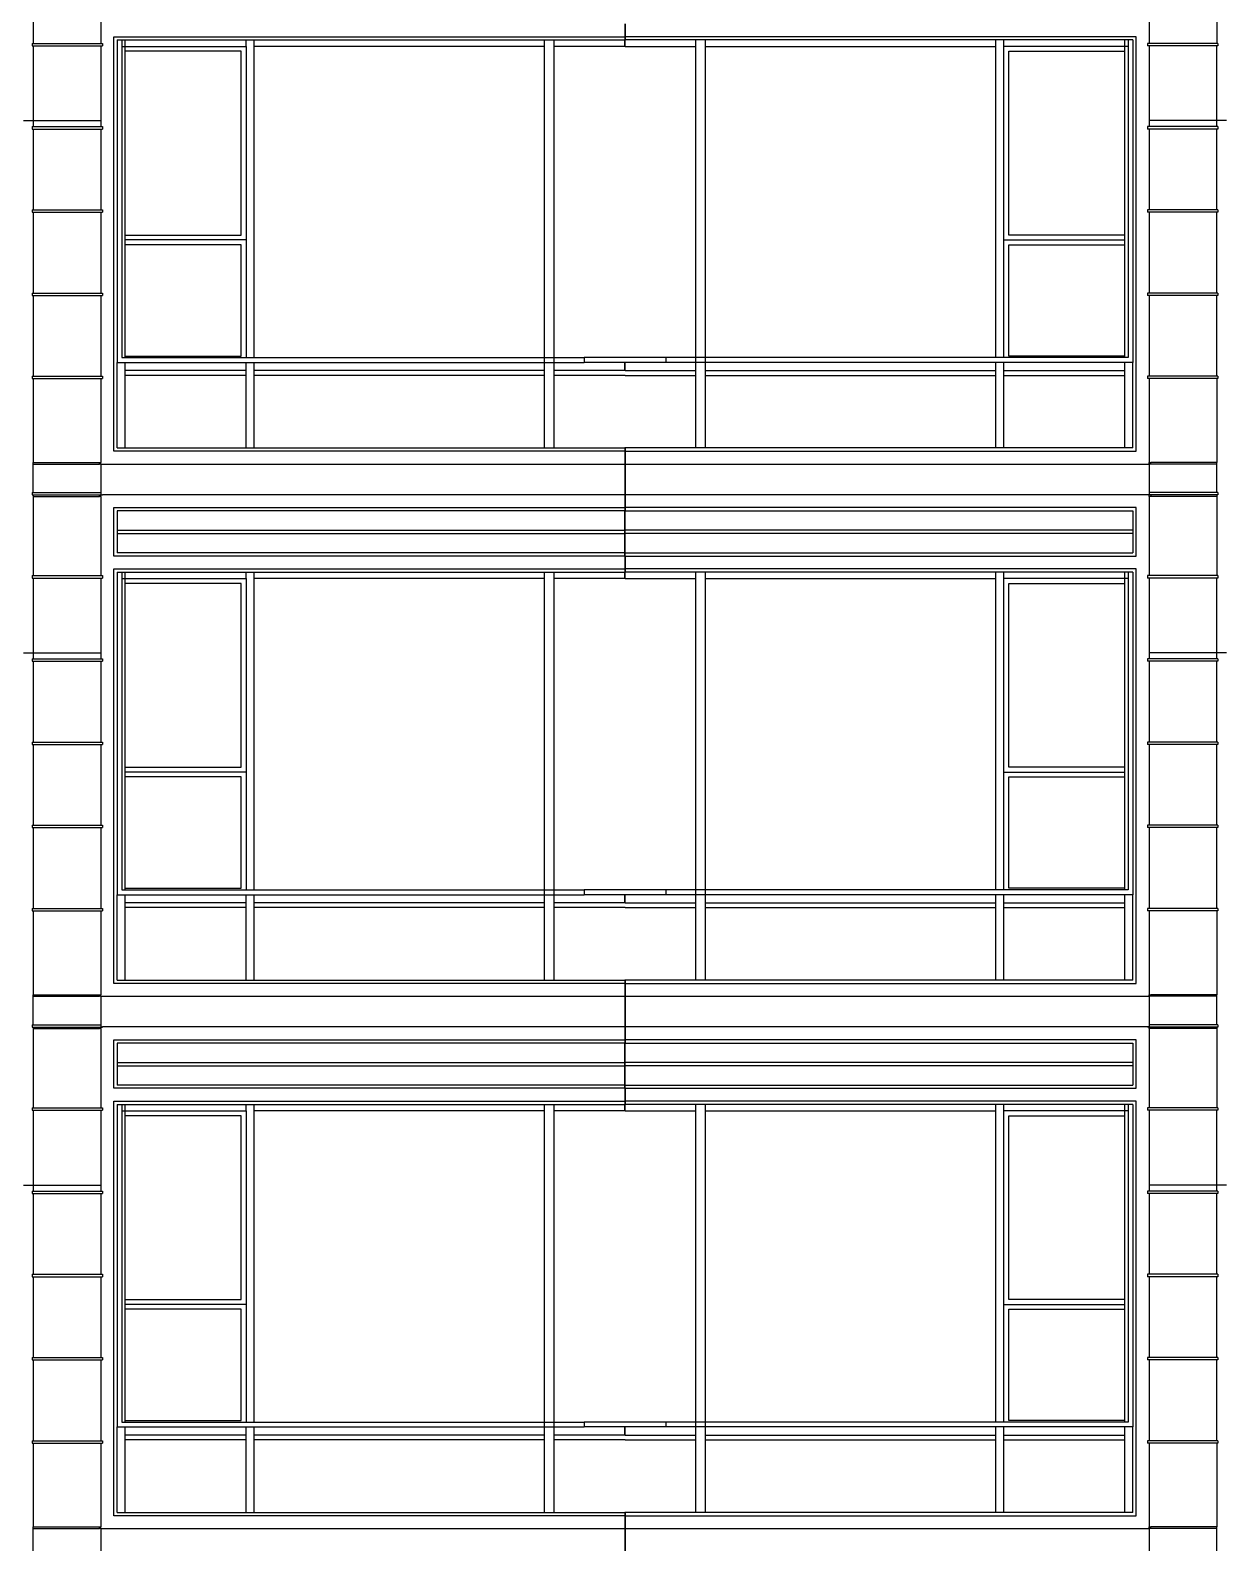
# Model space of a CAD drawing. Extents: x -311 to 61613, y 0 to 58400.
# Drawn here: x 27061 to 34451, y 13412 to 22790 of the extents above; entities that cross this region are included whole.
import ezdxf

# ---------------------------------------------------------------- set-up
doc = ezdxf.new("R2010")
doc.units = 0
doc.header["$LTSCALE"] = 1000
doc.header["$MEASUREMENT"] = 0
doc.layers.add('AD-AREA-OUTL', color=31, linetype='Continuous')

msp = doc.modelspace()

# ---------------------------------------------------------------- linework, layer by layer
at = {"layer": 'AD-AREA-OUTL', "color": 252}
for p, q in [((27079.9, 23200.1), (27079.9, 22708.4)), ((27499.7, 23200.1), (27499.7, 22708.4)), ((33999.7, 23200.1), (33999.7, 22708.4)), ((34419.8, 23200.1), (34419.8, 22708.4)), ((30749.5, 22830.1), (30749.5, 22750.1)), ((30749.9, 22830.1), (30749.9, 22750.1)), ((27072.2, 22708.4), (27079.9, 22708.4)), ((27072.2, 22708.4), (27072.2, 22693.4)), ((27079.9, 22708.4), (27499.7, 22708.4)), ((27499.7, 22708.4), (27510, 22708.4)), ((27510, 22708.4), (27510, 22693.4)), ((27579.8, 22750.1), (30749.5, 22750.1)), ((27579.8, 20180.1), (27579.8, 22750.1)), ((27599.9, 22730.1), (27629.9, 22730.1)), ((27599.9, 22730.1), (27599.9, 20730)), ((27629.9, 22730.1), (27649.7, 22730.1)), ((27629.9, 22730.1), (27629.9, 22690)), ((27649.7, 22730.1), (28399.7, 22730.1)), ((27649.7, 22690), (27649.7, 22730.1)), ((28399.7, 22730.1), (28449.8, 22730.1)), ((28399.7, 22690), (28399.7, 22730.1)), ((28449.8, 22730.1), (30249.6, 22730.1)), ((28449.8, 22690), (28449.8, 22730.1)), ((30249.6, 22730.1), (30310, 22730.1)), ((30249.6, 22690), (30249.6, 22730.1)), ((30310, 22730.1), (30749.5, 22730.1)), ((30310, 22690), (30310, 22730.1)), ((30749.9, 22750.1), (30749.5, 22750.1)), ((30749.5, 22750.1), (30749.5, 22730.1)), ((30749.9, 22730.1), (30749.5, 22730.1)), ((30749.5, 22700.1), (30749.5, 22730.1)), ((30749.5, 22690), (30749.5, 22700.1)), ((30749.9, 22700.1), (30749.5, 22700.1)), ((33919.9, 22750.1), (30749.9, 22750.1)), ((30749.9, 22750.1), (30749.9, 22730.1)), ((31189.8, 22730.1), (30749.9, 22730.1)), ((30749.9, 22730.1), (30749.9, 22730.1)), ((30749.9, 22700.1), (30749.9, 22730.1)), ((30749.9, 22690), (30749.9, 22700.1)), ((30749.9, 22700.1), (30749.9, 22700.1)), ((31249.8, 22730.1), (31189.8, 22730.1)), ((31189.8, 22690), (31189.8, 22730.1)), ((33049.6, 22730.1), (31249.8, 22730.1)), ((31249.8, 22690), (31249.8, 22730.1)), ((33099.7, 22730.1), (33049.6, 22730.1)), ((33049.6, 22690), (33049.6, 22730.1)), ((33849.7, 22730.1), (33099.7, 22730.1)), ((33099.7, 22690), (33099.7, 22730.1)), ((33869.8, 22730.1), (33849.7, 22730.1)), ((33849.7, 22690), (33849.7, 22730.1)), ((33899.8, 22730.1), (33869.8, 22730.1)), ((33869.8, 22730.1), (33869.8, 22690)), ((33899.8, 22730.1), (33899.8, 20730)), ((33919.9, 20180.1), (33919.9, 22750.1)), ((33999.7, 22708.4), (33989.8, 22708.4)), ((33989.8, 22708.4), (33989.8, 22693.4)), ((34419.8, 22708.4), (33999.7, 22708.4)), ((34427.2, 22708.4), (34419.8, 22708.4)), ((34427.2, 22708.4), (34427.2, 22693.4)), ((27072.2, 22693.4), (27079.9, 22693.4)), ((27079.9, 22693.4), (27499.7, 22693.4)), ((27079.9, 22693.4), (27079.9, 22230.1)), ((27499.7, 22693.4), (27510, 22693.4)), ((27499.7, 22693.4), (27499.7, 22230.1)), ((27629.9, 22690), (27649.7, 22690)), ((27629.9, 22690), (27629.9, 20760.1)), ((27649.7, 22660.1), (27649.7, 22690)), ((27649.7, 22690), (28399.7, 22690)), ((27649.7, 21520.1), (27649.7, 22660.1)), ((28369.7, 22660.1), (27649.7, 22660.1)), ((28369.7, 21520.1), (28369.7, 22660.1)), ((28399.7, 22690), (28399.7, 21490.1)), ((28449.8, 20760.1), (28449.8, 22690)), ((30249.6, 22690), (28449.8, 22690)), ((30249.6, 20760.1), (30249.6, 22690)), ((30310, 20760.1), (30310, 22690)), ((30749.5, 22690), (30310, 22690)), ((30749.9, 22690), (31189.8, 22690)), ((31189.8, 20760.1), (31189.8, 22690)), ((31249.8, 20760.1), (31249.8, 22690)), ((31249.8, 22690), (33049.6, 22690)), ((33049.6, 20760.1), (33049.6, 22690)), ((33099.7, 21490.1), (33099.7, 22690)), ((33849.7, 22690), (33099.7, 22690)), ((33129.7, 22660.1), (33849.7, 22660.1)), ((33129.7, 21520.1), (33129.7, 22660.1)), ((33849.7, 22660.1), (33849.7, 22690)), ((33869.8, 22690), (33849.7, 22690)), ((33849.7, 21520.1), (33849.7, 22660.1)), ((33869.8, 22690), (33869.8, 20760.1)), ((33999.7, 22693.4), (33989.8, 22693.4)), ((34419.8, 22693.4), (33999.7, 22693.4)), ((33999.7, 22693.4), (33999.7, 22230.1)), ((34427.2, 22693.4), (34419.8, 22693.4)), ((34419.8, 22230.1), (34419.8, 22693.4)), ((27019.9, 22230.1), (27079.9, 22230.1)), ((27079.9, 22230.1), (27079.9, 22192.6)), ((27079.9, 22230.1), (27499.7, 22230.1)), ((27499.7, 22230.1), (27499.7, 22192.6)), ((33999.7, 22230.1), (33999.7, 22192.6)), ((34419.8, 22230.1), (33999.7, 22230.1)), ((34479.8, 22230.1), (34419.8, 22230.1)), ((34419.8, 22192.6), (34419.8, 22230.1)), ((27072.2, 22192.6), (27079.9, 22192.6)), ((27072.2, 22192.6), (27072.2, 22177.6)), ((27072.2, 22177.6), (27079.9, 22177.6)), ((27079.9, 22192.6), (27499.7, 22192.6)), ((27079.9, 22177.6), (27499.7, 22177.6)), ((27079.9, 22177.6), (27079.9, 21676.7)), ((27499.7, 22192.6), (27510, 22192.6)), ((27499.7, 22177.6), (27510, 22177.6)), ((27499.7, 22177.6), (27499.7, 21676.7)), ((27510, 22192.6), (27510, 22177.6)), ((33999.7, 22192.6), (33989.8, 22192.6)), ((33989.8, 22192.6), (33989.8, 22177.6)), ((33999.7, 22177.6), (33989.8, 22177.6)), ((34419.8, 22192.6), (33999.7, 22192.6)), ((34419.8, 22177.6), (33999.7, 22177.6)), ((33999.7, 22177.6), (33999.7, 21676.7)), ((34427.2, 22192.6), (34419.8, 22192.6)), ((34427.2, 22177.6), (34419.8, 22177.6)), ((34419.8, 21676.7), (34419.8, 22177.6)), ((34427.2, 22192.6), (34427.2, 22177.6)), ((27072.2, 21676.7), (27079.9, 21676.7)), ((27072.2, 21676.7), (27072.2, 21661.7)), ((27079.9, 21676.7), (27499.7, 21676.7)), ((27499.7, 21676.7), (27510, 21676.7)), ((27510, 21676.7), (27510, 21661.7)), ((33999.7, 21676.7), (33989.8, 21676.7)), ((33989.8, 21676.7), (33989.8, 21661.7)), ((34419.8, 21676.7), (33999.7, 21676.7)), ((34427.2, 21676.7), (34419.8, 21676.7)), ((34427.2, 21676.7), (34427.2, 21661.7)), ((27072.2, 21661.7), (27079.9, 21661.7)), ((27079.9, 21661.7), (27499.7, 21661.7)), ((27079.9, 21661.7), (27079.9, 21160.9)), ((27499.7, 21661.7), (27510, 21661.7)), ((27499.7, 21661.7), (27499.7, 21160.9)), ((33999.7, 21661.7), (33989.8, 21661.7)), ((34419.8, 21661.7), (33999.7, 21661.7)), ((33999.7, 21661.7), (33999.7, 21160.9)), ((34427.2, 21661.7), (34419.8, 21661.7)), ((34419.8, 21160.9), (34419.8, 21661.7)), ((27649.7, 21490.1), (27649.7, 21520.1)), ((27649.7, 21520.1), (28369.7, 21520.1)), ((27649.7, 21460.1), (27649.7, 21490.1)), ((28399.7, 21490.1), (27649.7, 21490.1)), ((28399.7, 21490.1), (28399.7, 20760.1)), ((33099.7, 20760.1), (33099.7, 21490.1)), ((33099.7, 21490.1), (33849.7, 21490.1)), ((33849.7, 21520.1), (33129.7, 21520.1)), ((33849.7, 21490.1), (33849.7, 21520.1)), ((33849.7, 21460.1), (33849.7, 21490.1)), ((27649.7, 20770.1), (27649.7, 21460.1)), ((28369.7, 21460.1), (27649.7, 21460.1)), ((28369.7, 20770.1), (28369.7, 21460.1)), ((33129.7, 21460.1), (33849.7, 21460.1)), ((33129.7, 20770.1), (33129.7, 21460.1)), ((33849.7, 20770.1), (33849.7, 21460.1)), ((27072.2, 21160.9), (27079.9, 21160.9)), ((27072.2, 21160.9), (27072.2, 21145.9)), ((27072.2, 21145.9), (27079.9, 21145.9)), ((27079.9, 21160.9), (27499.7, 21160.9)), ((27079.9, 21145.9), (27499.7, 21145.9)), ((27079.9, 21145.9), (27079.9, 20645.1)), ((27499.7, 21160.9), (27510, 21160.9)), ((27499.7, 21145.9), (27510, 21145.9)), ((27499.7, 21145.9), (27499.7, 20645.1)), ((27510, 21160.9), (27510, 21145.9)), ((33999.7, 21160.9), (33989.8, 21160.9)), ((33989.8, 21160.9), (33989.8, 21145.9)), ((33999.7, 21145.9), (33989.8, 21145.9)), ((34419.8, 21160.9), (33999.7, 21160.9)), ((34419.8, 21145.9), (33999.7, 21145.9)), ((33999.7, 21145.9), (33999.7, 20645.1)), ((34427.2, 21160.9), (34419.8, 21160.9)), ((34427.2, 21145.9), (34419.8, 21145.9)), ((34419.8, 20645.1), (34419.8, 21145.9)), ((34427.2, 21160.9), (34427.2, 21145.9)), ((27599.9, 20730), (27649.7, 20730)), ((27599.9, 20200.1), (27599.9, 20730)), ((27629.9, 20760.1), (27649.7, 20760.1)), ((27649.7, 20760.1), (27649.7, 20770.1)), ((27649.7, 20770.1), (28369.7, 20770.1)), ((27649.7, 20760.1), (28399.7, 20760.1)), ((27649.7, 20680.1), (27649.7, 20730)), ((27649.7, 20730), (28399.7, 20730)), ((28399.7, 20760.1), (28449.8, 20760.1)), ((28399.7, 20730), (28449.8, 20730)), ((28399.7, 20680.1), (28399.7, 20730)), ((28449.8, 20760.1), (30249.6, 20760.1)), ((28449.8, 20730), (30249.6, 20730)), ((28449.8, 20680.1), (28449.8, 20730)), ((30249.6, 20760.1), (30310, 20760.1)), ((30249.6, 20730), (30249.6, 20760.1)), ((30249.6, 20730), (30310, 20730)), ((30249.6, 20680.1), (30249.6, 20730)), ((30310, 20760.1), (30495.5, 20760.1)), ((30310, 20730), (30310, 20760.1)), ((30310, 20730), (30495.5, 20730)), ((30310, 20680.1), (30310, 20730)), ((30749.9, 20760.1), (30495.5, 20760.1)), ((30495.5, 20760.1), (30495.5, 20730)), ((30749.5, 20730), (30495.5, 20730)), ((30749.5, 20730), (30749.9, 20730)), ((30749.5, 20680.1), (30749.5, 20730)), ((31003.9, 20760.1), (30749.9, 20760.1)), ((31003.9, 20730), (30749.9, 20730)), ((30749.9, 20730), (30749.9, 20730)), ((30749.9, 20680.1), (30749.9, 20730)), ((31189.8, 20760.1), (31003.9, 20760.1)), ((31003.9, 20760.1), (31003.9, 20730)), ((31189.8, 20730), (31003.9, 20730)), ((31189.8, 20730), (31189.8, 20760.1)), ((31249.8, 20760.1), (31189.8, 20760.1)), ((31249.8, 20730), (31189.8, 20730)), ((31189.8, 20680.1), (31189.8, 20730)), ((31249.8, 20730), (31249.8, 20760.1)), ((33049.6, 20760.1), (31249.8, 20760.1)), ((33049.6, 20730), (31249.8, 20730)), ((31249.8, 20680.1), (31249.8, 20730)), ((33099.7, 20760.1), (33049.6, 20760.1)), ((33099.7, 20730), (33049.6, 20730)), ((33049.6, 20680.1), (33049.6, 20730)), ((33849.7, 20760.1), (33099.7, 20760.1)), ((33849.7, 20730), (33099.7, 20730)), ((33099.7, 20680.1), (33099.7, 20730)), ((33849.7, 20770.1), (33129.7, 20770.1)), ((33849.7, 20760.1), (33849.7, 20770.1)), ((33869.8, 20760.1), (33849.7, 20760.1)), ((33899.8, 20730), (33849.7, 20730)), ((33849.7, 20680.1), (33849.7, 20730)), ((33899.8, 20200.1), (33899.8, 20730)), ((27072.2, 20645.1), (27079.9, 20645.1)), ((27072.2, 20645.1), (27072.2, 20630.1)), ((27079.9, 20645.1), (27499.7, 20645.1)), ((27499.7, 20645.1), (27510, 20645.1)), ((27510, 20645.1), (27510, 20630.1)), ((27649.7, 20650.1), (27649.7, 20680.1)), ((28399.7, 20680.1), (27649.7, 20680.1)), ((27649.7, 20200.1), (27649.7, 20650.1)), ((28399.7, 20650.1), (27649.7, 20650.1)), ((28399.7, 20650.1), (28399.7, 20680.1)), ((28399.7, 20200.1), (28399.7, 20650.1)), ((28449.8, 20650.1), (28449.8, 20680.1)), ((30249.6, 20680.1), (28449.8, 20680.1)), ((28449.8, 20200.1), (28449.8, 20650.1)), ((30249.6, 20650.1), (28449.8, 20650.1)), ((30249.6, 20650.1), (30249.6, 20680.1)), ((30249.6, 20200.1), (30249.6, 20650.1)), ((30310, 20650.1), (30310, 20680.1)), ((30749.5, 20680.1), (30310, 20680.1)), ((30310, 20200.1), (30310, 20650.1)), ((30749.9, 20650.1), (30310, 20650.1)), ((30749.9, 20680.1), (31189.8, 20680.1)), ((30749.9, 20650.1), (31189.8, 20650.1)), ((31189.8, 20650.1), (31189.8, 20680.1)), ((31189.8, 20200.1), (31189.8, 20650.1)), ((31249.8, 20650.1), (31249.8, 20680.1)), ((31249.8, 20680.1), (33049.6, 20680.1)), ((31249.8, 20200.1), (31249.8, 20650.1)), ((31249.8, 20650.1), (33049.6, 20650.1)), ((33049.6, 20650.1), (33049.6, 20680.1)), ((33049.6, 20200.1), (33049.6, 20650.1)), ((33099.7, 20650.1), (33099.7, 20680.1)), ((33099.7, 20680.1), (33849.7, 20680.1)), ((33099.7, 20200.1), (33099.7, 20650.1)), ((33099.7, 20650.1), (33849.7, 20650.1)), ((33849.7, 20650.1), (33849.7, 20680.1)), ((33849.7, 20200.1), (33849.7, 20650.1)), ((33999.7, 20645.1), (33989.8, 20645.1)), ((33989.8, 20645.1), (33989.8, 20630.1)), ((34419.8, 20645.1), (33999.7, 20645.1)), ((34427.2, 20645.1), (34419.8, 20645.1)), ((34427.2, 20645.1), (34427.2, 20630.1)), ((27072.2, 20630.1), (27079.9, 20630.1)), ((27079.9, 20630.1), (27499.7, 20630.1)), ((27079.9, 20630.1), (27079.9, 20110)), ((27499.7, 20630.1), (27510, 20630.1)), ((27499.7, 20630.1), (27499.7, 20110)), ((33999.7, 20630.1), (33989.8, 20630.1)), ((34419.8, 20630.1), (33999.7, 20630.1)), ((33999.7, 20630.1), (33999.7, 20110)), ((34427.2, 20630.1), (34419.8, 20630.1)), ((34419.8, 20630.1), (34419.8, 20110)), ((30749.5, 20180.1), (27579.8, 20180.1)), ((27599.9, 20200.1), (27649.7, 20200.1)), ((27649.7, 20200.1), (28399.7, 20200.1)), ((28399.7, 20200.1), (28449.8, 20200.1)), ((28449.8, 20200.1), (30249.6, 20200.1)), ((30249.6, 20200.1), (30310, 20200.1)), ((30310, 20200.1), (30749.5, 20200.1)), ((30749.9, 20200.1), (30749.5, 20200.1)), ((30749.5, 20200.1), (30749.5, 20180.1)), ((30749.9, 20180.1), (30749.5, 20180.1)), ((30749.5, 20180.1), (30749.5, 20100.1)), ((31189.8, 20200.1), (30749.9, 20200.1)), ((30749.9, 20200.1), (30749.9, 20200.1)), ((30749.9, 20200.1), (30749.9, 20180.1)), ((30749.9, 20180.1), (33919.9, 20180.1)), ((30749.9, 20180.1), (30749.9, 20100.1)), ((31249.8, 20200.1), (31189.8, 20200.1)), ((33049.6, 20200.1), (31249.8, 20200.1)), ((33099.7, 20200.1), (33049.6, 20200.1)), ((33849.7, 20200.1), (33099.7, 20200.1)), ((33899.8, 20200.1), (33849.7, 20200.1)), ((27079.9, 20110), (27489.8, 20110)), ((27079.9, 20100.1), (27079.9, 20110)), ((27079.9, 20100.1), (27489.8, 20100.1)), ((27079.9, 19924.2), (27079.9, 20100.1)), ((27489.8, 20110), (27499.7, 20110)), ((27489.8, 20100.1), (27489.8, 20110)), ((27499.7, 20100.1), (27489.8, 20100.1)), ((27499.7, 20100.1), (27499.7, 20110)), ((27499.7, 20100.1), (30749.5, 20100.1)), ((27499.7, 20100.1), (27499.7, 19924.2)), ((30749.9, 20100.1), (30749.5, 20100.1)), ((30749.5, 20100.1), (30749.5, 19910)), ((30749.9, 20100.1), (33999.7, 20100.1)), ((30749.9, 20100.1), (30749.9, 19910)), ((33999.7, 20100.1), (33999.7, 20110)), ((33999.7, 20110), (34009.9, 20110)), ((33999.7, 20100.1), (33999.7, 19924.2)), ((34009.9, 20100.1), (33999.7, 20100.1)), ((34419.8, 20110), (34009.9, 20110)), ((34009.9, 20100.1), (34009.9, 20110)), ((34419.8, 20100.1), (34009.9, 20100.1)), ((34419.8, 20100.1), (34419.8, 20110)), ((34419.8, 19924.2), (34419.8, 20100.1)), ((27072.2, 19924.2), (27079.9, 19924.2)), ((27072.2, 19924.2), (27072.2, 19909.2)), ((27072.2, 19909.2), (27079.9, 19909.2)), ((27079.9, 19924.2), (27499.7, 19924.2)), ((27079.9, 19909.2), (27489.8, 19909.2)), ((27079.9, 19909.2), (27079.9, 19900.1)), ((27079.9, 19900.1), (27489.8, 19900.1)), ((27079.9, 19900.1), (27079.9, 19408.4)), ((27489.8, 19900.1), (27489.8, 19909.2)), ((27489.8, 19909.2), (27499.7, 19909.2)), ((27499.7, 19900.1), (27489.8, 19900.1)), ((27499.7, 19924.2), (27499.7, 19910)), ((27499.7, 19910), (27510, 19910)), ((27499.7, 19909.2), (27510, 19909.2)), ((27499.7, 19900.1), (27499.7, 19909.2)), ((27499.7, 19900.1), (27499.7, 19408.4)), ((30749.5, 19910), (27510, 19910)), ((27510, 19910), (27510, 19909.2)), ((30749.5, 19910), (30749.9, 19910)), ((30749.5, 19910), (30749.5, 19830)), ((33989.8, 19910), (30749.9, 19910)), ((30749.9, 19910), (30749.9, 19830)), ((33999.7, 19910), (33989.8, 19910)), ((33989.8, 19910), (33989.8, 19909.2)), ((33999.7, 19909.2), (33989.8, 19909.2)), ((33999.7, 19924.2), (33999.7, 19910)), ((34419.8, 19924.2), (33999.7, 19924.2)), ((34009.9, 19909.2), (33999.7, 19909.2)), ((33999.7, 19900.1), (33999.7, 19909.2)), ((34009.9, 19900.1), (33999.7, 19900.1)), ((33999.7, 19900.1), (33999.7, 19408.4)), ((34419.8, 19909.2), (34009.9, 19909.2)), ((34009.9, 19909.2), (34009.9, 19900.1)), ((34419.8, 19900.1), (34009.9, 19900.1)), ((34427.2, 19924.2), (34419.8, 19924.2)), ((34427.2, 19909.2), (34419.8, 19909.2)), ((34419.8, 19909.2), (34419.8, 19900.1)), ((34419.8, 19900.1), (34419.8, 19408.4)), ((34427.2, 19924.2), (34427.2, 19909.2)), ((27579.8, 19830), (30749.5, 19830)), ((27579.8, 19530), (27579.8, 19830)), ((30749.5, 19810.1), (27599.9, 19810.1)), ((27599.9, 19810.1), (27599.9, 19690.1)), ((30749.5, 19830), (30749.9, 19830)), ((30749.5, 19830), (30749.5, 19810.1)), ((30749.9, 19810.1), (30749.5, 19810.1)), ((30749.5, 19690.1), (30749.5, 19810.1)), ((33919.9, 19830), (30749.9, 19830)), ((30749.9, 19830), (30749.9, 19810.1)), ((30749.9, 19810.1), (33899.8, 19810.1)), ((30749.9, 19690.1), (30749.9, 19810.1)), ((33899.8, 19810.1), (33899.8, 19690.1)), ((33919.9, 19530), (33919.9, 19830)), ((27599.9, 19690.1), (30749.5, 19690.1)), ((27599.9, 19690.1), (27599.9, 19670.1)), ((27599.9, 19670.1), (30749.5, 19670.1)), ((27599.9, 19670.1), (27599.9, 19550)), ((30749.5, 19690.1), (30749.9, 19690.1)), ((30749.5, 19670.1), (30749.5, 19690.1)), ((30749.5, 19670.1), (30749.9, 19670.1)), ((30749.5, 19550), (30749.5, 19670.1)), ((33899.8, 19690.1), (30749.9, 19690.1)), ((30749.9, 19670.1), (30749.9, 19690.1)), ((33899.8, 19670.1), (30749.9, 19670.1)), ((30749.9, 19550), (30749.9, 19670.1)), ((33899.8, 19690.1), (33899.8, 19670.1)), ((33899.8, 19670.1), (33899.8, 19550)), ((30749.5, 19530), (27579.8, 19530)), ((30749.5, 19550), (27599.9, 19550)), ((30749.9, 19550), (30749.5, 19550)), ((30749.5, 19530), (30749.5, 19550)), ((30749.9, 19530), (30749.5, 19530)), ((30749.5, 19530), (30749.5, 19450.1)), ((30749.9, 19550), (33899.8, 19550)), ((30749.9, 19530), (30749.9, 19550)), ((30749.9, 19530), (33919.9, 19530)), ((30749.9, 19530), (30749.9, 19450.1)), ((27579.8, 19450.1), (30749.5, 19450.1)), ((27579.8, 16880), (27579.8, 19450.1)), ((27599.9, 19430.1), (27629.9, 19430.1)), ((27599.9, 19430.1), (27599.9, 17430)), ((27629.9, 19430.1), (27649.7, 19430.1)), ((27629.9, 19430.1), (27629.9, 19390.1)), ((27649.7, 19430.1), (28399.7, 19430.1)), ((27649.7, 19390.1), (27649.7, 19430.1)), ((28399.7, 19430.1), (28449.8, 19430.1)), ((28399.7, 19390.1), (28399.7, 19430.1)), ((28449.8, 19430.1), (30249.6, 19430.1)), ((28449.8, 19390.1), (28449.8, 19430.1)), ((30249.6, 19430.1), (30310, 19430.1)), ((30249.6, 19390.1), (30249.6, 19430.1)), ((30310, 19430.1), (30749.5, 19430.1)), ((30310, 19390.1), (30310, 19430.1)), ((30749.9, 19450.1), (30749.5, 19450.1)), ((30749.5, 19450.1), (30749.5, 19430.1)), ((30749.9, 19430.1), (30749.5, 19430.1)), ((30749.5, 19400), (30749.5, 19430.1)), ((33919.9, 19450.1), (30749.9, 19450.1)), ((30749.9, 19450.1), (30749.9, 19430.1)), ((31189.8, 19430.1), (30749.9, 19430.1)), ((30749.9, 19430.1), (30749.9, 19430.1)), ((30749.9, 19400), (30749.9, 19430.1)), ((31249.8, 19430.1), (31189.8, 19430.1)), ((31189.8, 19390.1), (31189.8, 19430.1)), ((33049.6, 19430.1), (31249.8, 19430.1)), ((31249.8, 19390.1), (31249.8, 19430.1)), ((33099.7, 19430.1), (33049.6, 19430.1)), ((33049.6, 19390.1), (33049.6, 19430.1)), ((33849.7, 19430.1), (33099.7, 19430.1)), ((33099.7, 19390.1), (33099.7, 19430.1)), ((33869.8, 19430.1), (33849.7, 19430.1)), ((33849.7, 19390.1), (33849.7, 19430.1)), ((33899.8, 19430.1), (33869.8, 19430.1)), ((33869.8, 19430.1), (33869.8, 19390.1)), ((33899.8, 19430.1), (33899.8, 17430)), ((33919.9, 16880), (33919.9, 19450.1)), ((27072.2, 19408.4), (27079.9, 19408.4)), ((27072.2, 19408.4), (27072.2, 19393.4)), ((27072.2, 19393.4), (27079.9, 19393.4)), ((27079.9, 19408.4), (27499.7, 19408.4)), ((27079.9, 19393.4), (27499.7, 19393.4)), ((27079.9, 19393.4), (27079.9, 18930.1)), ((27499.7, 19408.4), (27510, 19408.4)), ((27499.7, 19393.4), (27510, 19393.4)), ((27499.7, 19393.4), (27499.7, 18930.1)), ((27510, 19408.4), (27510, 19393.4)), ((27629.9, 19390.1), (27649.7, 19390.1)), ((27629.9, 19390.1), (27629.9, 17460)), ((27649.7, 19360.1), (27649.7, 19390.1)), ((27649.7, 19390.1), (28399.7, 19390.1)), ((27649.7, 18220.1), (27649.7, 19360.1)), ((28369.7, 19360.1), (27649.7, 19360.1)), ((28369.7, 18220.1), (28369.7, 19360.1)), ((28399.7, 19390.1), (28399.7, 18190)), ((28449.8, 17460), (28449.8, 19390.1)), ((30249.6, 19390.1), (28449.8, 19390.1)), ((30249.6, 17460), (30249.6, 19390.1)), ((30310, 17460), (30310, 19390.1)), ((30749.5, 19390.1), (30310, 19390.1)), ((30749.5, 19390.1), (30749.5, 19400)), ((30749.9, 19400), (30749.5, 19400)), ((30749.9, 19390.1), (30749.9, 19400)), ((30749.9, 19400), (30749.9, 19400)), ((30749.9, 19390.1), (31189.8, 19390.1)), ((31189.8, 17460), (31189.8, 19390.1)), ((31249.8, 17460), (31249.8, 19390.1)), ((31249.8, 19390.1), (33049.6, 19390.1)), ((33049.6, 17460), (33049.6, 19390.1)), ((33099.7, 18190), (33099.7, 19390.1)), ((33849.7, 19390.1), (33099.7, 19390.1)), ((33129.7, 19360.1), (33849.7, 19360.1)), ((33129.7, 18220.1), (33129.7, 19360.1)), ((33849.7, 19360.1), (33849.7, 19390.1)), ((33869.8, 19390.1), (33849.7, 19390.1)), ((33849.7, 18220.1), (33849.7, 19360.1)), ((33869.8, 19390.1), (33869.8, 17460)), ((33999.7, 19408.4), (33989.8, 19408.4)), ((33989.8, 19408.4), (33989.8, 19393.4)), ((33999.7, 19393.4), (33989.8, 19393.4)), ((34419.8, 19408.4), (33999.7, 19408.4)), ((34419.8, 19393.4), (33999.7, 19393.4)), ((33999.7, 19393.4), (33999.7, 18930.1)), ((34427.2, 19408.4), (34419.8, 19408.4)), ((34427.2, 19393.4), (34419.8, 19393.4)), ((34419.8, 18930.1), (34419.8, 19393.4)), ((34427.2, 19408.4), (34427.2, 19393.4)), ((27019.9, 18930.1), (27079.9, 18930.1)), ((27072.2, 18892.6), (27079.9, 18892.6)), ((27072.2, 18892.6), (27072.2, 18877.5)), ((27072.2, 18877.5), (27079.9, 18877.5)), ((27079.9, 18930.1), (27079.9, 18892.6)), ((27079.9, 18930.1), (27499.7, 18930.1)), ((27079.9, 18892.6), (27499.7, 18892.6)), ((27079.9, 18877.5), (27499.7, 18877.5)), ((27079.9, 18877.5), (27079.9, 18376.7)), ((27499.7, 18930.1), (27499.7, 18892.6)), ((27499.7, 18892.6), (27510, 18892.6)), ((27499.7, 18877.5), (27510, 18877.5)), ((27499.7, 18877.5), (27499.7, 18376.7)), ((27510, 18892.6), (27510, 18877.5)), ((33999.7, 18892.6), (33989.8, 18892.6)), ((33989.8, 18892.6), (33989.8, 18877.5)), ((33999.7, 18877.5), (33989.8, 18877.5)), ((33999.7, 18930.1), (33999.7, 18892.6)), ((34419.8, 18930.1), (33999.7, 18930.1)), ((34419.8, 18892.6), (33999.7, 18892.6)), ((34419.8, 18877.5), (33999.7, 18877.5)), ((33999.7, 18877.5), (33999.7, 18376.7)), ((34419.8, 18892.6), (34419.8, 18930.1)), ((34479.8, 18930.1), (34419.8, 18930.1)), ((34427.2, 18892.6), (34419.8, 18892.6)), ((34427.2, 18877.5), (34419.8, 18877.5)), ((34419.8, 18376.7), (34419.8, 18877.5)), ((34427.2, 18892.6), (34427.2, 18877.5)), ((27072.2, 18376.7), (27079.9, 18376.7)), ((27072.2, 18376.7), (27072.2, 18361.7)), ((27072.2, 18361.7), (27079.9, 18361.7)), ((27079.9, 18376.7), (27499.7, 18376.7)), ((27079.9, 18361.7), (27499.7, 18361.7)), ((27079.9, 18361.7), (27079.9, 17860.9)), ((27499.7, 18376.7), (27510, 18376.7)), ((27499.7, 18361.7), (27510, 18361.7)), ((27499.7, 18361.7), (27499.7, 17860.9)), ((27510, 18376.7), (27510, 18361.7)), ((33999.7, 18376.7), (33989.8, 18376.7)), ((33989.8, 18376.7), (33989.8, 18361.7)), ((33999.7, 18361.7), (33989.8, 18361.7)), ((34419.8, 18376.7), (33999.7, 18376.7)), ((34419.8, 18361.7), (33999.7, 18361.7)), ((33999.7, 18361.7), (33999.7, 17860.9)), ((34427.2, 18376.7), (34419.8, 18376.7)), ((34427.2, 18361.7), (34419.8, 18361.7)), ((34419.8, 17860.9), (34419.8, 18361.7)), ((34427.2, 18376.7), (34427.2, 18361.7)), ((27649.7, 18190), (27649.7, 18220.1)), ((27649.7, 18220.1), (28369.7, 18220.1)), ((33849.7, 18220.1), (33129.7, 18220.1)), ((33849.7, 18190), (33849.7, 18220.1)), ((27649.7, 18160.1), (27649.7, 18190)), ((28399.7, 18190), (27649.7, 18190)), ((27649.7, 17470.1), (27649.7, 18160.1)), ((28369.7, 18160.1), (27649.7, 18160.1)), ((28369.7, 17470.1), (28369.7, 18160.1)), ((28399.7, 18190), (28399.7, 17460)), ((33099.7, 17460), (33099.7, 18190)), ((33099.7, 18190), (33849.7, 18190)), ((33129.7, 18160.1), (33849.7, 18160.1)), ((33129.7, 17470.1), (33129.7, 18160.1)), ((33849.7, 18160.1), (33849.7, 18190)), ((33849.7, 17470.1), (33849.7, 18160.1)), ((27072.2, 17860.9), (27079.9, 17860.9)), ((27072.2, 17860.9), (27072.2, 17845.9)), ((27072.2, 17845.9), (27079.9, 17845.9)), ((27079.9, 17860.9), (27499.7, 17860.9)), ((27079.9, 17845.9), (27499.7, 17845.9)), ((27079.9, 17845.9), (27079.9, 17345)), ((27499.7, 17860.9), (27510, 17860.9)), ((27499.7, 17845.9), (27510, 17845.9)), ((27499.7, 17845.9), (27499.7, 17345)), ((27510, 17860.9), (27510, 17845.9)), ((33999.7, 17860.9), (33989.8, 17860.9)), ((33989.8, 17860.9), (33989.8, 17845.9)), ((33999.7, 17845.9), (33989.8, 17845.9)), ((34419.8, 17860.9), (33999.7, 17860.9)), ((34419.8, 17845.9), (33999.7, 17845.9)), ((33999.7, 17845.9), (33999.7, 17345)), ((34427.2, 17860.9), (34419.8, 17860.9)), ((34427.2, 17845.9), (34419.8, 17845.9)), ((34419.8, 17345), (34419.8, 17845.9)), ((34427.2, 17860.9), (34427.2, 17845.9)), ((27629.9, 17460), (27649.7, 17460)), ((27649.7, 17460), (27649.7, 17470.1)), ((27649.7, 17470.1), (28369.7, 17470.1)), ((27649.7, 17460), (28399.7, 17460)), ((28399.7, 17460), (28449.8, 17460)), ((28449.8, 17460), (30249.6, 17460)), ((30249.6, 17460), (30310, 17460)), ((30249.6, 17430), (30249.6, 17460)), ((30310, 17460), (30495.5, 17460)), ((30310, 17430), (30310, 17460)), ((30749.9, 17460), (30495.5, 17460)), ((30495.5, 17460), (30495.5, 17430)), ((31003.9, 17460), (30749.9, 17460)), ((31189.8, 17460), (31003.9, 17460)), ((31003.9, 17460), (31003.9, 17430)), ((31189.8, 17430), (31189.8, 17460)), ((31249.8, 17460), (31189.8, 17460)), ((31249.8, 17430), (31249.8, 17460)), ((33049.6, 17460), (31249.8, 17460)), ((33099.7, 17460), (33049.6, 17460)), ((33849.7, 17460), (33099.7, 17460)), ((33849.7, 17470.1), (33129.7, 17470.1)), ((33849.7, 17460), (33849.7, 17470.1)), ((33869.8, 17460), (33849.7, 17460)), ((27599.9, 17430), (27649.7, 17430)), ((27599.9, 16900), (27599.9, 17430)), ((27649.7, 17380.1), (27649.7, 17430)), ((27649.7, 17430), (28399.7, 17430)), ((27649.7, 17350), (27649.7, 17380.1)), ((28399.7, 17380.1), (27649.7, 17380.1)), ((27649.7, 16900), (27649.7, 17350)), ((28399.7, 17350), (27649.7, 17350)), ((28399.7, 17430), (28449.8, 17430)), ((28399.7, 17380.1), (28399.7, 17430)), ((28399.7, 17350), (28399.7, 17380.1)), ((28399.7, 16900), (28399.7, 17350)), ((28449.8, 17430), (30249.6, 17430)), ((28449.8, 17380.1), (28449.8, 17430)), ((28449.8, 17350), (28449.8, 17380.1)), ((30249.6, 17380.1), (28449.8, 17380.1)), ((28449.8, 16900), (28449.8, 17350)), ((30249.6, 17350), (28449.8, 17350)), ((30249.6, 17430), (30310, 17430)), ((30249.6, 17380.1), (30249.6, 17430)), ((30249.6, 17350), (30249.6, 17380.1)), ((30249.6, 16900), (30249.6, 17350)), ((30310, 17430), (30495.5, 17430)), ((30310, 17380.1), (30310, 17430)), ((30310, 17350), (30310, 17380.1)), ((30749.5, 17380.1), (30310, 17380.1)), ((30310, 16900), (30310, 17350)), ((30749.9, 17350), (30310, 17350)), ((30749.5, 17430), (30495.5, 17430)), ((30749.5, 17430), (30749.9, 17430)), ((30749.5, 17380.1), (30749.5, 17430)), ((31003.9, 17430), (30749.9, 17430)), ((30749.9, 17430), (30749.9, 17430)), ((30749.9, 17380.1), (30749.9, 17430)), ((30749.9, 17380.1), (31189.8, 17380.1)), ((30749.9, 17350), (31189.8, 17350)), ((31189.8, 17430), (31003.9, 17430)), ((31249.8, 17430), (31189.8, 17430)), ((31189.8, 17380.1), (31189.8, 17430)), ((31189.8, 17350), (31189.8, 17380.1)), ((31189.8, 16900), (31189.8, 17350)), ((33049.6, 17430), (31249.8, 17430)), ((31249.8, 17380.1), (31249.8, 17430)), ((31249.8, 17350), (31249.8, 17380.1)), ((31249.8, 17380.1), (33049.6, 17380.1)), ((31249.8, 16900), (31249.8, 17350)), ((31249.8, 17350), (33049.6, 17350)), ((33099.7, 17430), (33049.6, 17430)), ((33049.6, 17380.1), (33049.6, 17430)), ((33049.6, 17350), (33049.6, 17380.1)), ((33049.6, 16900), (33049.6, 17350)), ((33849.7, 17430), (33099.7, 17430)), ((33099.7, 17380.1), (33099.7, 17430)), ((33099.7, 17350), (33099.7, 17380.1)), ((33099.7, 17380.1), (33849.7, 17380.1)), ((33099.7, 16900), (33099.7, 17350)), ((33099.7, 17350), (33849.7, 17350)), ((33899.8, 17430), (33849.7, 17430)), ((33849.7, 17380.1), (33849.7, 17430)), ((33849.7, 17350), (33849.7, 17380.1)), ((33849.7, 16900), (33849.7, 17350)), ((33899.8, 16900), (33899.8, 17430)), ((27072.2, 17345), (27079.9, 17345)), ((27072.2, 17345), (27072.2, 17330)), ((27072.2, 17330), (27079.9, 17330)), ((27079.9, 17345), (27499.7, 17345)), ((27079.9, 17330), (27499.7, 17330)), ((27079.9, 17330), (27079.9, 16810)), ((27499.7, 17345), (27510, 17345)), ((27499.7, 17330), (27510, 17330)), ((27499.7, 17330), (27499.7, 16810)), ((27510, 17345), (27510, 17330)), ((33999.7, 17345), (33989.8, 17345)), ((33989.8, 17345), (33989.8, 17330)), ((33999.7, 17330), (33989.8, 17330)), ((34419.8, 17345), (33999.7, 17345)), ((34419.8, 17330), (33999.7, 17330)), ((33999.7, 17330), (33999.7, 16810)), ((34427.2, 17345), (34419.8, 17345)), ((34427.2, 17330), (34419.8, 17330)), ((34419.8, 17330), (34419.8, 16810)), ((34427.2, 17345), (34427.2, 17330)), ((27599.9, 16900), (27649.7, 16900)), ((27649.7, 16900), (28399.7, 16900)), ((28399.7, 16900), (28449.8, 16900)), ((28449.8, 16900), (30249.6, 16900)), ((30249.6, 16900), (30310, 16900)), ((30310, 16900), (30749.5, 16900)), ((30749.9, 16900), (30749.5, 16900)), ((30749.5, 16900), (30749.5, 16880)), ((31189.8, 16900), (30749.9, 16900)), ((30749.9, 16900), (30749.9, 16900)), ((30749.9, 16900), (30749.9, 16880)), ((31249.8, 16900), (31189.8, 16900)), ((33049.6, 16900), (31249.8, 16900)), ((33099.7, 16900), (33049.6, 16900)), ((33849.7, 16900), (33099.7, 16900)), ((33899.8, 16900), (33849.7, 16900)), ((27079.9, 16810), (27489.8, 16810)), ((27079.9, 16800.1), (27079.9, 16810)), ((27079.9, 16800.1), (27489.8, 16800.1)), ((27079.9, 16624.2), (27079.9, 16800.1)), ((27489.8, 16810), (27499.7, 16810)), ((27489.8, 16800.1), (27489.8, 16810)), ((27499.7, 16800.1), (27489.8, 16800.1)), ((27499.7, 16800.1), (27499.7, 16810)), ((27499.7, 16800.1), (30749.5, 16800.1)), ((27499.7, 16800.1), (27499.7, 16624.2)), ((30749.5, 16880), (27579.8, 16880)), ((30749.9, 16880), (30749.5, 16880)), ((30749.5, 16880), (30749.5, 16800.1)), ((30749.9, 16800.1), (30749.5, 16800.1)), ((30749.5, 16800.1), (30749.5, 16610.1)), ((30749.9, 16880), (33919.9, 16880)), ((30749.9, 16880), (30749.9, 16800.1)), ((30749.9, 16800.1), (33999.7, 16800.1)), ((30749.9, 16800.1), (30749.9, 16610.1)), ((33999.7, 16800.1), (33999.7, 16810)), ((33999.7, 16810), (34009.9, 16810)), ((33999.7, 16800.1), (33999.7, 16624.2)), ((34009.9, 16800.1), (33999.7, 16800.1)), ((34419.8, 16810), (34009.9, 16810)), ((34009.9, 16800.1), (34009.9, 16810)), ((34419.8, 16800.1), (34009.9, 16800.1)), ((34419.8, 16800.1), (34419.8, 16810)), ((34419.8, 16624.2), (34419.8, 16800.1)), ((27072.2, 16624.2), (27079.9, 16624.2)), ((27072.2, 16624.2), (27072.2, 16609.2)), ((27072.2, 16609.2), (27079.9, 16609.2)), ((27079.9, 16624.2), (27499.7, 16624.2)), ((27079.9, 16609.2), (27489.8, 16609.2)), ((27079.9, 16609.2), (27079.9, 16600)), ((27079.9, 16600), (27489.8, 16600)), ((27079.9, 16600), (27079.9, 16108.4)), ((27489.8, 16600), (27489.8, 16609.2)), ((27489.8, 16609.2), (27499.7, 16609.2)), ((27499.7, 16600), (27489.8, 16600)), ((27499.7, 16624.2), (27499.7, 16610.1)), ((27499.7, 16610.1), (27510, 16610.1)), ((27499.7, 16609.2), (27510, 16609.2)), ((27499.7, 16600), (27499.7, 16609.2)), ((27499.7, 16600), (27499.7, 16108.4)), ((30749.5, 16610.1), (27510, 16610.1)), ((27510, 16610.1), (27510, 16609.2)), ((30749.5, 16610.1), (30749.9, 16610.1)), ((30749.5, 16610.1), (30749.5, 16530)), ((33989.8, 16610.1), (30749.9, 16610.1)), ((30749.9, 16610.1), (30749.9, 16530)), ((33999.7, 16610.1), (33989.8, 16610.1)), ((33989.8, 16610.1), (33989.8, 16609.2)), ((33999.7, 16609.2), (33989.8, 16609.2)), ((33999.7, 16624.2), (33999.7, 16610.1)), ((34419.8, 16624.2), (33999.7, 16624.2)), ((34009.9, 16609.2), (33999.7, 16609.2)), ((33999.7, 16600), (33999.7, 16609.2)), ((34009.9, 16600), (33999.7, 16600)), ((33999.7, 16600), (33999.7, 16108.4)), ((34419.8, 16609.2), (34009.9, 16609.2)), ((34009.9, 16609.2), (34009.9, 16600)), ((34419.8, 16600), (34009.9, 16600)), ((34427.2, 16624.2), (34419.8, 16624.2)), ((34427.2, 16609.2), (34419.8, 16609.2)), ((34419.8, 16609.2), (34419.8, 16600)), ((34419.8, 16600), (34419.8, 16108.4)), ((34427.2, 16624.2), (34427.2, 16609.2)), ((27579.8, 16530), (30749.5, 16530)), ((27579.8, 16230), (27579.8, 16530)), ((30749.5, 16510), (27599.9, 16510)), ((27599.9, 16510), (27599.9, 16390.1)), ((30749.5, 16530), (30749.9, 16530)), ((30749.5, 16530), (30749.5, 16510)), ((30749.9, 16510), (30749.5, 16510)), ((30749.5, 16390.1), (30749.5, 16510)), ((33919.9, 16530), (30749.9, 16530)), ((30749.9, 16530), (30749.9, 16510)), ((30749.9, 16510), (33899.8, 16510)), ((30749.9, 16390.1), (30749.9, 16510)), ((33899.8, 16510), (33899.8, 16390.1)), ((33919.9, 16230), (33919.9, 16530)), ((27599.9, 16390.1), (30749.5, 16390.1)), ((27599.9, 16390.1), (27599.9, 16370.1)), ((27599.9, 16370.1), (30749.5, 16370.1)), ((27599.9, 16370.1), (27599.9, 16250)), ((30749.5, 16390.1), (30749.9, 16390.1)), ((30749.5, 16370.1), (30749.5, 16390.1)), ((30749.5, 16370.1), (30749.9, 16370.1)), ((30749.5, 16250), (30749.5, 16370.1)), ((33899.8, 16390.1), (30749.9, 16390.1)), ((30749.9, 16370.1), (30749.9, 16390.1)), ((33899.8, 16370.1), (30749.9, 16370.1)), ((30749.9, 16250), (30749.9, 16370.1)), ((33899.8, 16390.1), (33899.8, 16370.1)), ((33899.8, 16370.1), (33899.8, 16250)), ((30749.5, 16230), (27579.8, 16230)), ((30749.5, 16250), (27599.9, 16250)), ((30749.9, 16250), (30749.5, 16250)), ((30749.5, 16230), (30749.5, 16250)), ((30749.9, 16230), (30749.5, 16230)), ((30749.5, 16230), (30749.5, 16150)), ((30749.9, 16250), (33899.8, 16250)), ((30749.9, 16230), (30749.9, 16250)), ((30749.9, 16230), (33919.9, 16230)), ((30749.9, 16230), (30749.9, 16150)), ((27579.8, 16150), (30749.5, 16150)), ((27579.8, 13580), (27579.8, 16150)), ((30749.9, 16150), (30749.5, 16150)), ((30749.5, 16150), (30749.5, 16130)), ((33919.9, 16150), (30749.9, 16150)), ((30749.9, 16150), (30749.9, 16130)), ((33919.9, 13580), (33919.9, 16150)), ((27072.2, 16108.4), (27079.9, 16108.4)), ((27072.2, 16108.4), (27072.2, 16093.4)), ((27072.2, 16093.4), (27079.9, 16093.4)), ((27079.9, 16108.4), (27499.7, 16108.4)), ((27079.9, 16093.4), (27499.7, 16093.4)), ((27079.9, 16093.4), (27079.9, 15630)), ((27499.7, 16108.4), (27510, 16108.4)), ((27499.7, 16093.4), (27510, 16093.4)), ((27499.7, 16093.4), (27499.7, 15630)), ((27510, 16108.4), (27510, 16093.4)), ((27599.9, 16130.1), (27629.9, 16130.1)), ((27599.9, 16130.1), (27599.9, 14130.1)), ((27629.9, 16130.1), (27649.7, 16130.1)), ((27629.9, 16130.1), (27629.9, 16090.1)), ((27629.9, 16090.1), (27649.7, 16090.1)), ((27629.9, 16090.1), (27629.9, 14160)), ((27649.7, 16130.1), (28399.7, 16130.1)), ((27649.7, 16090.1), (27649.7, 16130.1)), ((27649.7, 16060), (27649.7, 16090.1)), ((27649.7, 16090.1), (28399.7, 16090.1)), ((27649.7, 14920), (27649.7, 16060)), ((28369.7, 16060), (27649.7, 16060)), ((28369.7, 14920), (28369.7, 16060)), ((28399.7, 16130.1), (28449.8, 16130.1)), ((28399.7, 16090.1), (28399.7, 16130.1)), ((28399.7, 16090.1), (28399.7, 14890)), ((28449.8, 16130.1), (30249.6, 16130)), ((28449.8, 16090.1), (28449.8, 16130.1)), ((28449.8, 14160), (28449.8, 16090.1)), ((30249.6, 16090.1), (28449.8, 16090.1)), ((30249.6, 16130), (30310, 16130)), ((30249.6, 16090.1), (30249.6, 16130)), ((30249.6, 14160), (30249.6, 16090.1)), ((30310, 16130), (30749.5, 16130)), ((30310, 16090.1), (30310, 16130)), ((30310, 14160), (30310, 16090.1)), ((30749.5, 16090.1), (30310, 16090.1)), ((30749.9, 16130), (30749.5, 16130)), ((30749.5, 16100), (30749.5, 16130)), ((30749.5, 16090.1), (30749.5, 16100)), ((30749.9, 16100), (30749.5, 16100)), ((31189.8, 16130), (30749.9, 16130)), ((30749.9, 16130), (30749.9, 16130)), ((30749.9, 16100), (30749.9, 16130)), ((30749.9, 16090.1), (30749.9, 16100)), ((30749.9, 16100), (30749.9, 16100)), ((30749.9, 16090.1), (31189.8, 16090.1)), ((31249.8, 16130), (31189.8, 16130)), ((31189.8, 16090.1), (31189.8, 16130)), ((31189.8, 14160), (31189.8, 16090.1)), ((33049.6, 16130.1), (31249.8, 16130)), ((31249.8, 16090.1), (31249.8, 16130)), ((31249.8, 14160), (31249.8, 16090.1)), ((31249.8, 16090.1), (33049.6, 16090.1)), ((33099.7, 16130.1), (33049.6, 16130.1)), ((33049.6, 16090.1), (33049.6, 16130.1)), ((33049.6, 14160), (33049.6, 16090.1)), ((33849.7, 16130.1), (33099.7, 16130.1)), ((33099.7, 16090.1), (33099.7, 16130.1)), ((33099.7, 14890), (33099.7, 16090.1)), ((33849.7, 16090.1), (33099.7, 16090.1)), ((33129.7, 16060), (33849.7, 16060)), ((33129.7, 14920), (33129.7, 16060)), ((33869.8, 16130.1), (33849.7, 16130.1)), ((33849.7, 16090.1), (33849.7, 16130.1)), ((33849.7, 16060), (33849.7, 16090.1)), ((33869.8, 16090.1), (33849.7, 16090.1)), ((33849.7, 14920), (33849.7, 16060)), ((33899.8, 16130.1), (33869.8, 16130.1)), ((33869.8, 16130.1), (33869.8, 16090.1)), ((33869.8, 16090.1), (33869.8, 14160)), ((33899.8, 16130.1), (33899.8, 14130.1)), ((33999.7, 16108.4), (33989.8, 16108.4)), ((33989.8, 16108.4), (33989.8, 16093.4)), ((33999.7, 16093.4), (33989.8, 16093.4)), ((34419.8, 16108.4), (33999.7, 16108.4)), ((34419.8, 16093.4), (33999.7, 16093.4)), ((33999.7, 16093.4), (33999.7, 15630)), ((34427.2, 16108.4), (34419.8, 16108.4)), ((34427.2, 16093.4), (34419.8, 16093.4)), ((34419.8, 15630), (34419.8, 16093.4)), ((34427.2, 16108.4), (34427.2, 16093.4)), ((27019.9, 15630), (27079.9, 15630)), ((27072.2, 15592.5), (27079.9, 15592.5)), ((27072.2, 15592.5), (27072.2, 15577.5)), ((27072.2, 15577.5), (27079.9, 15577.5)), ((27079.9, 15630), (27079.9, 15592.5)), ((27079.9, 15630), (27499.7, 15630)), ((27079.9, 15592.5), (27499.7, 15592.5)), ((27079.9, 15577.5), (27499.7, 15577.5)), ((27079.9, 15577.5), (27079.9, 15076.7)), ((27499.7, 15630), (27499.7, 15592.5)), ((27499.7, 15592.5), (27510, 15592.5)), ((27499.7, 15577.5), (27510, 15577.5)), ((27499.7, 15577.5), (27499.7, 15076.7)), ((27510, 15592.5), (27510, 15577.5)), ((33999.7, 15592.5), (33989.8, 15592.5)), ((33989.8, 15592.5), (33989.8, 15577.5)), ((33999.7, 15577.5), (33989.8, 15577.5)), ((33999.7, 15630), (33999.7, 15592.5)), ((34419.8, 15630), (33999.7, 15630)), ((34419.8, 15592.5), (33999.7, 15592.5)), ((34419.8, 15577.5), (33999.7, 15577.5)), ((33999.7, 15577.5), (33999.7, 15076.7)), ((34419.8, 15592.5), (34419.8, 15630)), ((34479.8, 15630), (34419.8, 15630)), ((34427.2, 15592.5), (34419.8, 15592.5)), ((34427.2, 15577.5), (34419.8, 15577.5)), ((34419.8, 15076.7), (34419.8, 15577.5)), ((34427.2, 15592.5), (34427.2, 15577.5)), ((27072.2, 15076.7), (27079.9, 15076.7)), ((27072.2, 15076.7), (27072.2, 15061.7)), ((27072.2, 15061.7), (27079.9, 15061.7)), ((27079.9, 15076.7), (27499.7, 15076.7)), ((27079.9, 15061.7), (27499.7, 15061.7)), ((27079.9, 15061.7), (27079.9, 14560.9)), ((27499.7, 15076.7), (27510, 15076.7)), ((27499.7, 15061.7), (27510, 15061.7)), ((27499.7, 15061.7), (27499.7, 14560.9)), ((27510, 15076.7), (27510, 15061.7)), ((33999.7, 15076.7), (33989.8, 15076.7)), ((33989.8, 15076.7), (33989.8, 15061.7)), ((33999.7, 15061.7), (33989.8, 15061.7)), ((34419.8, 15076.7), (33999.7, 15076.7)), ((34419.8, 15061.7), (33999.7, 15061.7)), ((33999.7, 15061.7), (33999.7, 14560.9)), ((34427.2, 15076.7), (34419.8, 15076.7)), ((34427.2, 15061.7), (34419.8, 15061.7)), ((34419.8, 14560.9), (34419.8, 15061.7)), ((34427.2, 15076.7), (34427.2, 15061.7)), ((27649.7, 14890), (27649.7, 14920)), ((27649.7, 14920), (28369.7, 14920)), ((33849.7, 14920), (33129.7, 14920)), ((33849.7, 14890), (33849.7, 14920)), ((27649.7, 14860.1), (27649.7, 14890)), ((28399.7, 14890), (27649.7, 14890)), ((27649.7, 14170.1), (27649.7, 14860.1)), ((28369.7, 14860.1), (27649.7, 14860.1)), ((28369.7, 14170.1), (28369.7, 14860.1)), ((28399.7, 14890), (28399.7, 14160)), ((33099.7, 14160), (33099.7, 14890)), ((33099.7, 14890), (33849.7, 14890)), ((33129.7, 14860.1), (33849.7, 14860.1)), ((33129.7, 14170.1), (33129.7, 14860.1)), ((33849.7, 14860.1), (33849.7, 14890)), ((33849.7, 14170.1), (33849.7, 14860.1)), ((27072.2, 14560.9), (27079.9, 14560.9)), ((27072.2, 14560.9), (27072.2, 14545.9)), ((27072.2, 14545.9), (27079.9, 14545.9)), ((27079.9, 14560.9), (27499.7, 14560.9)), ((27079.9, 14545.9), (27499.7, 14545.9)), ((27079.9, 14545.9), (27079.9, 14045)), ((27499.7, 14560.9), (27510, 14560.9)), ((27499.7, 14545.9), (27510, 14545.9)), ((27499.7, 14545.9), (27499.7, 14045)), ((27510, 14560.9), (27510, 14545.9)), ((33999.7, 14560.9), (33989.8, 14560.9)), ((33989.8, 14560.9), (33989.8, 14545.9)), ((33999.7, 14545.9), (33989.8, 14545.9)), ((34419.8, 14560.9), (33999.7, 14560.9)), ((34419.8, 14545.9), (33999.7, 14545.9)), ((33999.7, 14545.9), (33999.7, 14045)), ((34427.2, 14560.9), (34419.8, 14560.9)), ((34427.2, 14545.9), (34419.8, 14545.9)), ((34419.8, 14045), (34419.8, 14545.9)), ((34427.2, 14560.9), (34427.2, 14545.9)), ((27649.7, 14160), (27649.7, 14170.1)), ((27649.7, 14170.1), (28369.7, 14170.1)), ((33849.7, 14170.1), (33129.7, 14170.1)), ((33849.7, 14160), (33849.7, 14170.1)), ((27599.9, 14130.1), (27649.7, 14130.1)), ((27599.9, 13600), (27599.9, 14130.1)), ((27629.9, 14160), (27649.7, 14160)), ((27649.7, 14160), (28399.7, 14160)), ((27649.7, 14080), (27649.7, 14130.1)), ((27649.7, 14130.1), (28399.7, 14130.1)), ((27649.7, 14050), (27649.7, 14080)), ((28399.7, 14080), (27649.7, 14080)), ((28399.7, 14160), (28449.8, 14160)), ((28399.7, 14130.1), (28449.8, 14130.1)), ((28399.7, 14080), (28399.7, 14130.1)), ((28399.7, 14050), (28399.7, 14080)), ((28449.8, 14160), (30249.6, 14160)), ((28449.8, 14130.1), (30249.6, 14130.1)), ((28449.8, 14080), (28449.8, 14130.1)), ((28449.8, 14050), (28449.8, 14080)), ((30249.6, 14080), (28449.8, 14080)), ((30249.6, 14160), (30310, 14160)), ((30249.6, 14130.1), (30249.6, 14160)), ((30249.6, 14130.1), (30310, 14130.1)), ((30249.6, 14080), (30249.6, 14130.1)), ((30249.6, 14050), (30249.6, 14080)), ((30310, 14160), (30495.5, 14160)), ((30310, 14130.1), (30310, 14160)), ((30310, 14130.1), (30495.5, 14130.1)), ((30310, 14080), (30310, 14130.1)), ((30310, 14050), (30310, 14080)), ((30749.5, 14080), (30310, 14080)), ((30749.9, 14160), (30495.5, 14160)), ((30495.5, 14160), (30495.5, 14130.1)), ((30749.5, 14130.1), (30495.5, 14130.1)), ((30749.5, 14130.1), (30749.9, 14130.1)), ((30749.5, 14080), (30749.5, 14130.1)), ((31003.9, 14160), (30749.9, 14160)), ((31003.9, 14130.1), (30749.9, 14130.1)), ((30749.9, 14130.1), (30749.9, 14130.1)), ((30749.9, 14080), (30749.9, 14130.1)), ((30749.9, 14080), (31189.8, 14080)), ((31189.8, 14160), (31003.9, 14160)), ((31003.9, 14160), (31003.9, 14130.1)), ((31189.8, 14130.1), (31003.9, 14130.1)), ((31189.8, 14130.1), (31189.8, 14160)), ((31249.8, 14160), (31189.8, 14160)), ((31249.8, 14130.1), (31189.8, 14130.1)), ((31189.8, 14080), (31189.8, 14130.1)), ((31189.8, 14050), (31189.8, 14080)), ((31249.8, 14130.1), (31249.8, 14160)), ((33049.6, 14160), (31249.8, 14160)), ((33049.6, 14130.1), (31249.8, 14130.1)), ((31249.8, 14080), (31249.8, 14130.1)), ((31249.8, 14050), (31249.8, 14080)), ((31249.8, 14080), (33049.6, 14080)), ((33099.7, 14160), (33049.6, 14160)), ((33099.7, 14130.1), (33049.6, 14130.1)), ((33049.6, 14080), (33049.6, 14130.1)), ((33049.6, 14050), (33049.6, 14080)), ((33849.7, 14160), (33099.7, 14160)), ((33849.7, 14130.1), (33099.7, 14130.1)), ((33099.7, 14080), (33099.7, 14130.1)), ((33099.7, 14050), (33099.7, 14080)), ((33099.7, 14080), (33849.7, 14080)), ((33869.8, 14160), (33849.7, 14160)), ((33899.8, 14130.1), (33849.7, 14130.1)), ((33849.7, 14080), (33849.7, 14130.1)), ((33849.7, 14050), (33849.7, 14080)), ((33899.8, 13600), (33899.8, 14130.1)), ((27072.2, 14045), (27079.9, 14045)), ((27072.2, 14045), (27072.2, 14030)), ((27072.2, 14030), (27079.9, 14030)), ((27079.9, 14045), (27499.7, 14045)), ((27079.9, 14030), (27499.7, 14030)), ((27079.9, 14030), (27079.9, 13510)), ((27499.7, 14045), (27510, 14045)), ((27499.7, 14030), (27510, 14030)), ((27499.7, 14030), (27499.7, 13510)), ((27510, 14045), (27510, 14030)), ((27649.7, 13600), (27649.7, 14050)), ((28399.7, 14050), (27649.7, 14050)), ((28399.7, 13600), (28399.7, 14050)), ((28449.8, 13600), (28449.8, 14050)), ((30249.6, 14050), (28449.8, 14050)), ((30249.6, 13600), (30249.6, 14050)), ((30310, 13600), (30310, 14050)), ((30749.9, 14050), (30310, 14050)), ((30749.9, 14050), (31189.8, 14050)), ((31189.8, 13600), (31189.8, 14050)), ((31249.8, 13600), (31249.8, 14050)), ((31249.8, 14050), (33049.6, 14050)), ((33049.6, 13600), (33049.6, 14050)), ((33099.7, 13600), (33099.7, 14050)), ((33099.7, 14050), (33849.7, 14050)), ((33849.7, 13600), (33849.7, 14050)), ((33999.7, 14045), (33989.8, 14045)), ((33989.8, 14045), (33989.8, 14030)), ((33999.7, 14030), (33989.8, 14030)), ((34419.8, 14045), (33999.7, 14045)), ((34419.8, 14030), (33999.7, 14030)), ((33999.7, 14030), (33999.7, 13510)), ((34427.2, 14045), (34419.8, 14045)), ((34427.2, 14030), (34419.8, 14030)), ((34419.8, 14030), (34419.8, 13510)), ((34427.2, 14045), (34427.2, 14030)), ((27599.9, 13600), (27649.7, 13600)), ((27649.7, 13600), (28399.7, 13600)), ((28399.7, 13600), (28449.8, 13600)), ((28449.8, 13600), (30249.6, 13600)), ((30249.6, 13600), (30310, 13600)), ((30310, 13600), (30749.5, 13600)), ((30749.9, 13600), (30749.5, 13600)), ((30749.5, 13600), (30749.5, 13580)), ((31189.8, 13600), (30749.9, 13600)), ((30749.9, 13600), (30749.9, 13600)), ((30749.9, 13600), (30749.9, 13580)), ((31249.8, 13600), (31189.8, 13600)), ((33049.6, 13600), (31249.8, 13600)), ((33099.7, 13600), (33049.6, 13600)), ((33849.7, 13600), (33099.7, 13600)), ((33899.8, 13600), (33849.7, 13600)), ((27079.9, 13510), (27489.8, 13510)), ((27079.9, 13500), (27079.9, 13510)), ((27489.8, 13510), (27499.7, 13510)), ((27489.8, 13500), (27489.8, 13510)), ((27499.7, 13500), (27499.7, 13510)), ((30749.5, 13580), (27579.8, 13580)), ((30749.9, 13580), (30749.5, 13580)), ((30749.5, 13580), (30749.5, 13500)), ((30749.9, 13580), (33919.9, 13580)), ((30749.9, 13580), (30749.9, 13500)), ((33999.7, 13500), (33999.7, 13510)), ((33999.7, 13510), (34009.9, 13510)), ((34419.8, 13510), (34009.9, 13510)), ((34009.9, 13500), (34009.9, 13510)), ((34419.8, 13500), (34419.8, 13510)), ((27079.9, 13500), (27489.8, 13500)), ((27079.9, 13324.2), (27079.9, 13500)), ((27499.7, 13500), (27489.8, 13500)), ((27499.7, 13500), (30749.5, 13500)), ((27499.7, 13500), (27499.7, 13324.2)), ((30749.9, 13500), (30749.5, 13500)), ((30749.5, 13500), (30749.5, 13310.1)), ((30749.9, 13500), (33999.7, 13500)), ((30749.9, 13500), (30749.9, 13310.1)), ((33999.7, 13500), (33999.7, 13324.2)), ((34009.9, 13500), (33999.7, 13500)), ((34419.8, 13500), (34009.9, 13500)), ((34419.8, 13324.2), (34419.8, 13500))]:
    msp.add_line(p, q, dxfattribs=at)

doc.saveas('drawing.dxf')
